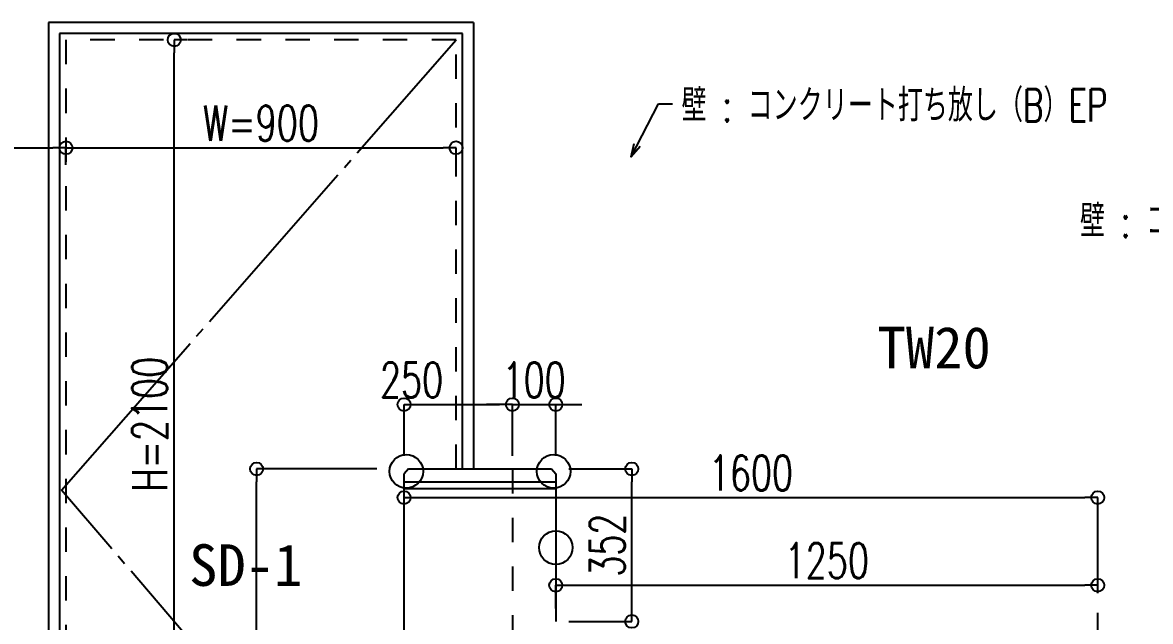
# Model space of a CAD drawing. Extents: x -229451 to 47804, y -161247 to 19812.
# Drawn here: x 26432 to 29034, y 10410 to 11792 of the extents above; entities that cross this region are included whole.
import ezdxf
from ezdxf.enums import TextEntityAlignment as Align

# ---------------------------------------------------------------- set-up
doc = ezdxf.new("R2010")
doc.units = 0
doc.header["$LTSCALE"] = 450
doc.linetypes.add('CENTER2', pattern=[2.3, 2, -0.1, 0.1, -0.1])
doc.linetypes.add('HIDDEN2', pattern=[0.25, 0.125, -0.125])
doc.layers.get('0').update_dxf_attribs({"linetype": 'CONTINUOUS'})
doc.layers.get('DEFPOINTS').update_dxf_attribs({"linetype": 'CONTINUOUS'})
for name, color, linetype in [('E1_文字A', 3, 'CONTINUOUS'), ('E6_面取り記号', 4, 'CONTINUOUS'), ('H寸法', 3, 'CONTINUOUS'), ('IC1_寸法', 3, 'CONTINUOUS'), ('JA2_梁記号', 4, 'CONTINUOUS'), ('JA4_壁記号', 4, 'CONTINUOUS'), ('JJ1_建具', 1, 'CONTINUOUS'), ('JJ2_建具枠', 3, 'CONTINUOUS'), ('KA1_躯体見下線', 113, 'CONTINUOUS'), ('KC_躯体断面見掛線', 133, 'CONTINUOUS')]:
    doc.layers.add(name, color=color, linetype=linetype)
doc.styles.add('toda-A (0.7)', font='romans.shx', dxfattribs={"width": 0.7, "bigfont": 'extfont.shx'})
doc.styles.add('toda-G', font='')
doc.styles.get('toda-G').set_extended_font_data('MS Gothic')
doc.dimstyles.new('toda 1：30', dxfattribs={"dimscale": 30, "dimtxt": 2.7, "dimasz": 1, "dimexe": 0, "dimexo": 1, "dimgap": 0, "dimtad": 0, "dimdec": 3, "dimzin": 12, "dimdsep": 46, "dimtxsty": 'toda-A (0.7)', "dimblk": 'ORIGIN', "dimcen": 2.5, "dimclrd": 256, "dimclre": 256, "dimclrt": 7, "dimadec": 0, "dimazin": 0, "dimtfac": 1, "dimtdec": 3, "dimtix": 1, "dimtmove": 2, "dimatfit": 3, "dimldrblk": 'ORIGIN', "dimfxl": 0, "dimtvp": 0.7, "dimtolj": 1, "dimtzin": 0, "dimarcsym": 0})

# ---------------------------------------------------------------- blocks, each defined once
blk = doc.blocks.new('_Origin')
at = {"color": 0, "linetype": 'ByBlock', "lineweight": -2}
blk.add_line((0, 0), (-1, 0), dxfattribs=at)
blk.add_circle((0, 0), 0.5, dxfattribs=at)
blk = doc.blocks.new('*D184')
at = {"layer": 'DEFPOINTS', "color": 0, "transparency": 16777216}
for p in [(26972.2, 10762.2), (27279.1, 10762.2), (26904.1, 9652.2)]:
    blk.add_point(p, dxfattribs=at)
at = {"layer": 'H寸法', "linetype": 'CENTER2', "lineweight": -2, "transparency": 16777216}
for p, q in [((27249.1, 10762.2), (26972.2, 10762.2)), ((26934.1, 9652.2), (26972.2, 9652.2))]:
    blk.add_line(p, q, dxfattribs=at)
at = {"layer": 'H寸法', "lineweight": -2, "transparency": 16777216}
blk.add_line((26972.2, 9682.2), (26972.2, 10732.2), dxfattribs=at)
at = {"layer": 'H寸法', "lineweight": -2, "transparency": 16777216, "xscale": 30, "yscale": 30, "zscale": 30}
for p, rotation in [((26972.2, 10762.2), 90), ((26972.2, 9652.2), 270)]:
    blk.add_blockref('_Origin', p, dxfattribs=dict(at, rotation=rotation))
at = {"layer": 'H寸法', "color": 7, "transparency": 16777216, "insert": (26915.5, 10207.2), "char_height": 81, "attachment_point": 5, "rotation": 90, "style": 'toda-A (0.7)'}
blk.add_mtext('\\A1;1110', dxfattribs=at)
blk = doc.blocks.new('*D185')
at = {"layer": 'DEFPOINTS', "color": 0, "transparency": 16777216}
for p in [(27562.3, 10910.9), (27312.3, 10762.2), (27562.3, 10762.2)]:
    blk.add_point(p, dxfattribs=at)
at = {"layer": 'H寸法', "linetype": 'CENTER2', "lineweight": -2, "transparency": 16777216}
for p, q in [((27312.3, 10792.2), (27312.3, 10910.9)), ((27562.3, 10792.2), (27562.3, 10910.9))]:
    blk.add_line(p, q, dxfattribs=at)
at = {"layer": 'H寸法', "lineweight": -2, "transparency": 16777216}
blk.add_line((27342.3, 10910.9), (27532.3, 10910.9), dxfattribs=at)
at = {"layer": 'H寸法', "lineweight": -2, "transparency": 16777216, "xscale": 30, "yscale": 30, "zscale": 30, "rotation": 180}
blk.add_blockref('_Origin', (27312.3, 10910.9), dxfattribs=at)
at = {"layer": 'H寸法', "lineweight": -2, "transparency": 16777216, "xscale": 30, "yscale": 30, "zscale": 30}
blk.add_blockref('_Origin', (27562.3, 10910.9), dxfattribs=at)
at = {"layer": 'H寸法', "color": 7, "transparency": 16777216, "insert": (27329.6, 10967.6), "char_height": 81, "attachment_point": 5, "style": 'toda-A (0.7)'}
blk.add_mtext('\\A1;250', dxfattribs=at)
blk = doc.blocks.new('*D191')
at = {"layer": 'DEFPOINTS', "color": 0, "transparency": 16777216}
for p in [(28912.3, 10696.1), (27312.3, 10570.4), (28912.3, 9410.4)]:
    blk.add_point(p, dxfattribs=at)
at = {"layer": 'H寸法', "linetype": 'CENTER2', "lineweight": -2, "transparency": 16777216}
for p, q in [((27312.3, 10600.4), (27312.3, 10696.1)), ((28912.3, 9440.4), (28912.3, 10696.1))]:
    blk.add_line(p, q, dxfattribs=at)
at = {"layer": 'H寸法', "lineweight": -2, "transparency": 16777216}
blk.add_line((27342.3, 10696.1), (28882.3, 10696.1), dxfattribs=at)
at = {"layer": 'H寸法', "lineweight": -2, "transparency": 16777216, "xscale": 30, "yscale": 30, "zscale": 30, "rotation": 180}
blk.add_blockref('_Origin', (27312.3, 10696.1), dxfattribs=at)
at = {"layer": 'H寸法', "lineweight": -2, "transparency": 16777216, "xscale": 30, "yscale": 30, "zscale": 30}
blk.add_blockref('_Origin', (28912.3, 10696.1), dxfattribs=at)
at = {"layer": 'H寸法', "color": 7, "transparency": 16777216, "insert": (28112.3, 10752.8), "char_height": 81, "attachment_point": 5, "style": 'toda-A (0.7)'}
blk.add_mtext('\\A1;1600', dxfattribs=at)
blk = doc.blocks.new('*D193')
at = {"layer": 'DEFPOINTS', "color": 0, "transparency": 16777216}
for p in [(27662.3, 10910.9), (27562.3, 10762.2), (27662.3, 10762.2)]:
    blk.add_point(p, dxfattribs=at)
at = {"layer": 'H寸法', "lineweight": -2, "transparency": 16777216}
for p, q in [((27532.3, 10910.9), (27502.3, 10910.9)), ((27562.3, 10910.9), (27662.3, 10910.9)), ((27692.3, 10910.9), (27722.3, 10910.9))]:
    blk.add_line(p, q, dxfattribs=at)
at = {"layer": 'H寸法', "linetype": 'CENTER2', "lineweight": -2, "transparency": 16777216}
for p, q in [((27562.3, 10792.2), (27562.3, 10910.9)), ((27662.3, 10792.2), (27662.3, 10910.9))]:
    blk.add_line(p, q, dxfattribs=at)
at = {"layer": 'H寸法', "lineweight": -2, "transparency": 16777216, "xscale": 30, "yscale": 30, "zscale": 30}
blk.add_blockref('_Origin', (27562.3, 10910.9), dxfattribs=at)
at = {"layer": 'H寸法', "lineweight": -2, "transparency": 16777216, "xscale": 30, "yscale": 30, "zscale": 30, "rotation": 180}
blk.add_blockref('_Origin', (27662.3, 10910.9), dxfattribs=at)
at = {"layer": 'H寸法', "color": 7, "transparency": 16777216, "insert": (27612.3, 10967.6), "char_height": 81, "attachment_point": 5, "style": 'toda-A (0.7)'}
blk.add_mtext('\\A1;100', dxfattribs=at)
blk = doc.blocks.new('*D194')
at = {"layer": 'DEFPOINTS', "color": 0, "transparency": 16777216}
for p in [(27662.3, 10762.2), (27837.6, 10762.2), (27662.3, 10410.4)]:
    blk.add_point(p, dxfattribs=at)
at = {"layer": 'H寸法', "linetype": 'CENTER2', "lineweight": -2, "transparency": 16777216}
for p, q in [((27692.3, 10762.2), (27837.6, 10762.2)), ((27692.3, 10410.4), (27837.6, 10410.4))]:
    blk.add_line(p, q, dxfattribs=at)
at = {"layer": 'H寸法', "lineweight": -2, "transparency": 16777216}
blk.add_line((27837.6, 10440.4), (27837.6, 10732.2), dxfattribs=at)
at = {"layer": 'H寸法', "lineweight": -2, "transparency": 16777216, "xscale": 30, "yscale": 30, "zscale": 30}
for p, rotation in [((27837.6, 10762.2), 90), ((27837.6, 10410.4), 270)]:
    blk.add_blockref('_Origin', p, dxfattribs=dict(at, rotation=rotation))
at = {"layer": 'H寸法', "color": 7, "transparency": 16777216, "insert": (27780.9, 10586.3), "char_height": 81, "attachment_point": 5, "rotation": 90, "style": 'toda-A (0.7)'}
blk.add_mtext('\\A1;352', dxfattribs=at)
blk = doc.blocks.new('*D222')
at = {"layer": 'DEFPOINTS', "color": 0, "transparency": 16777216}
for p in [(26532.3, 11503.3), (25932.3, 11433.8), (26532.3, 11433.8)]:
    blk.add_point(p, dxfattribs=at)
at = {"layer": 'H寸法', "linetype": 'CENTER2', "lineweight": -2, "transparency": 16777216}
for p, q in [((25932.3, 11463.8), (25932.3, 11503.3)), ((26532.3, 11463.8), (26532.3, 11503.3))]:
    blk.add_line(p, q, dxfattribs=at)
at = {"layer": 'H寸法', "lineweight": -2, "transparency": 16777216}
blk.add_line((25962.3, 11503.3), (26502.3, 11503.3), dxfattribs=at)
at = {"layer": 'H寸法', "lineweight": -2, "transparency": 16777216, "xscale": 30, "yscale": 30, "zscale": 30, "rotation": 180}
blk.add_blockref('_Origin', (25932.3, 11503.3), dxfattribs=at)
at = {"layer": 'H寸法', "lineweight": -2, "transparency": 16777216, "xscale": 30, "yscale": 30, "zscale": 30}
blk.add_blockref('_Origin', (26532.3, 11503.3), dxfattribs=at)
at = {"layer": 'H寸法', "color": 7, "transparency": 16777216, "insert": (26232.3, 11560), "char_height": 81, "attachment_point": 5, "style": 'toda-A (0.7)'}
blk.add_mtext('\\A1;600', dxfattribs=at)
blk = doc.blocks.new('*D223')
at = {"layer": 'DEFPOINTS', "color": 0, "transparency": 16777216}
for p in [(27432.3, 11503.3), (26532.3, 11471.2), (27432.3, 11460.9)]:
    blk.add_point(p, dxfattribs=at)
at = {"layer": 'IC1_寸法', "lineweight": -2, "transparency": 16777216}
for p, q in [((26532.3, 11501.2), (26532.3, 11503.3)), ((26562.3, 11503.3), (27402.3, 11503.3)), ((27432.3, 11490.9), (27432.3, 11503.3))]:
    blk.add_line(p, q, dxfattribs=at)
at = {"layer": 'IC1_寸法', "lineweight": -2, "transparency": 16777216, "xscale": 30, "yscale": 30, "zscale": 30, "rotation": 180}
blk.add_blockref('_Origin', (26532.3, 11503.3), dxfattribs=at)
at = {"layer": 'IC1_寸法', "lineweight": -2, "transparency": 16777216, "xscale": 30, "yscale": 30, "zscale": 30}
blk.add_blockref('_Origin', (27432.3, 11503.3), dxfattribs=at)
at = {"layer": 'IC1_寸法', "color": 7, "transparency": 16777216, "insert": (26982.3, 11560), "char_height": 81, "attachment_point": 5, "style": 'toda-A (0.7)'}
blk.add_mtext('\\A1;W=900', dxfattribs=at)
blk = doc.blocks.new('*D224')
at = {"layer": 'DEFPOINTS', "color": 0, "transparency": 16777216}
for p in [(26782.1, 11752.2), (26782.1, 11752.2), (26782.1, 9652.2)]:
    blk.add_point(p, dxfattribs=at)
at = {"layer": 'IC1_寸法', "lineweight": -2, "transparency": 16777216}
for p, q in [((26812.1, 11752.2), (26782.1, 11752.2)), ((26782.1, 9682.2), (26782.1, 11722.2)), ((26812.1, 9652.2), (26782.1, 9652.2))]:
    blk.add_line(p, q, dxfattribs=at)
at = {"layer": 'IC1_寸法', "lineweight": -2, "transparency": 16777216, "xscale": 30, "yscale": 30, "zscale": 30}
for p, rotation in [((26782.1, 11752.2), 90), ((26782.1, 9652.2), 270)]:
    blk.add_blockref('_Origin', p, dxfattribs=dict(at, rotation=rotation))
at = {"layer": 'IC1_寸法', "color": 7, "transparency": 16777216, "insert": (26725.4, 10865.5), "char_height": 81, "attachment_point": 5, "rotation": 90, "style": 'toda-A (0.7)'}
blk.add_mtext('\\A1;H=2100', dxfattribs=at)
blk = doc.blocks.new('*D248')
at = {"layer": 'DEFPOINTS', "color": 0, "transparency": 16777216}
for p in [(28912.3, 10493.8), (27662.3, 10410.4), (28912.3, 9410.4)]:
    blk.add_point(p, dxfattribs=at)
at = {"layer": 'H寸法', "linetype": 'CENTER2', "lineweight": -2, "transparency": 16777216}
for p, q in [((27662.3, 10440.4), (27662.3, 10493.8)), ((28912.3, 9440.4), (28912.3, 10493.8))]:
    blk.add_line(p, q, dxfattribs=at)
at = {"layer": 'H寸法', "lineweight": -2, "transparency": 16777216}
blk.add_line((27692.3, 10493.8), (28882.3, 10493.8), dxfattribs=at)
at = {"layer": 'H寸法', "lineweight": -2, "transparency": 16777216, "xscale": 30, "yscale": 30, "zscale": 30, "rotation": 180}
blk.add_blockref('_Origin', (27662.3, 10493.8), dxfattribs=at)
at = {"layer": 'H寸法', "lineweight": -2, "transparency": 16777216, "xscale": 30, "yscale": 30, "zscale": 30}
blk.add_blockref('_Origin', (28912.3, 10493.8), dxfattribs=at)
at = {"layer": 'H寸法', "color": 7, "transparency": 16777216, "insert": (28287.3, 10550.5), "char_height": 81, "attachment_point": 5, "style": 'toda-A (0.7)'}
blk.add_mtext('\\A1;1250', dxfattribs=at)

msp = doc.modelspace()

# ---------------------------------------------------------------- linework, layer by layer
at = {"layer": 'E6_面取り記号'}
for centre in [(27317.3574, 10756.6401), (27657.2718, 10756.6401), (27662.3146, 10580.7281)]:
    msp.add_circle(centre, 38.658, dxfattribs=at)
at = {"layer": 'JJ1_建具', "linetype": 'CENTER2', "ltscale": 0.5}
for p, q in [((26522.4146, 10713.1917), (27432.3146, 11752.1917)), ((27312.3146, 9792.1192), (26522.4146, 10713.1917))]:
    msp.add_line(p, q, dxfattribs=at)
at = {"layer": 'JJ2_建具枠'}
for p, q in [((27472.3146, 11792.1917), (26492.3146, 11792.1917)), ((26492.3146, 11792.1917), (26492.3146, 9652.1917)), ((27472.3146, 11792.1917), (27472.3146, 10762.1917)), ((27447.3146, 11767.1917), (26517.3146, 11767.1917)), ((26517.3146, 11767.1917), (26517.3146, 9652.1917)), ((27447.3146, 10762.1917), (27447.3146, 11767.1917))]:
    msp.add_line(p, q, dxfattribs=at)
at = {"layer": 'JJ2_建具枠', "linetype": 'HIDDEN2'}
for p, q in [((26532.3146, 11752.1917), (26532.3146, 9652.1917)), ((27432.3146, 11752.1917), (26532.3146, 11752.1917)), ((27432.3146, 10762.1917), (27432.3146, 11752.1917))]:
    msp.add_line(p, q, dxfattribs=at)
at = {"layer": 'KA1_躯体見下線'}
for p, q in [((27322.4002, 10762.1917), (27312.3146, 10751.0885)), ((27312.3146, 9652.1917), (27312.3146, 10751.0885)), ((27322.4002, 10762.1917), (27652.229, 10762.1917)), ((27652.229, 10762.1917), (27662.3146, 10751.0885)), ((27662.3146, 10751.0885), (27662.3146, 10410.3678)), ((27312.3146, 10732.1917), (27662.3146, 10732.1917)), ((27312.3146, 10717.1917), (27662.3146, 10717.1917))]:
    msp.add_line(p, q, dxfattribs=at)
at = {"layer": 'KC_躯体断面見掛線', "linetype": 'HIDDEN2'}
msp.add_line((27562.3146, 10762.1917), (27562.3146, 9652.1917), dxfattribs=at)

# ---------------------------------------------------------------- texts
at = {"layer": 'E1_文字A', "color": 3, "linetype": 'ByBlock', "style": 'toda-A (0.7)', "width": 0.7}
for p in [(27952.4368, 11563.6918), (28871.3434, 11296.686)]:
    msp.add_text('壁 : コンクリート打ち放し（B）EP', height=75, dxfattribs=at).set_placement(p)
at = {"layer": 'JA2_梁記号', "style": 'toda-G'}
msp.add_text('SD-1', height=96, dxfattribs=at).set_placement((26947.174, 10540.4126), align=Align.MIDDLE_CENTER)
at = {"layer": 'JA4_壁記号', "style": 'toda-G'}
msp.add_text('TW20', height=96, dxfattribs=at).set_placement((28534.982, 11090.3156), align=Align.TOP_CENTER)

# ---------------------------------------------------------------- dimensions: what is measured, and where the dimension line sits
at = {"layer": 'H寸法'}
for base, p1, p2, picture, middle in [((26532.3146, 11503.3014), (25932.3146, 11433.7749), (26532.3146, 11433.7749), '*D222', (26232.3146, 11560.0014)), ((27662.3146, 10910.9268), (27562.3146, 10762.1917), (27662.3146, 10762.1917), '*D193', (27612.3146, 10967.6268)), ((28912.3146, 10696.1278), (27312.3146, 10570.3678), (28912.3146, 9410.3678), '*D191', (28112.3146, 10752.8278)), ((28912.3146, 10493.7629), (27662.3146, 10410.3678), (28912.3146, 9410.3678), '*D248', (28287.3146, 10550.4629))]:
    dim = msp.add_linear_dim(base=base, p1=p1, p2=p2, dimstyle='toda 1：30', override={"dimfxl": 0}, dxfattribs=at)
    dim.commit()
    dim.dimension.update_dxf_attribs({"geometry": picture, "text_midpoint": middle})
dim = msp.add_linear_dim(base=(27562.3146, 10910.9268), p1=(27312.3146, 10762.1917), p2=(27562.3146, 10762.1917), dimstyle='toda 1：30', override={"dimfxl": 0}, dxfattribs=at)
dim.commit()
dim.dimension.update_dxf_attribs({"geometry": '*D185', "text_midpoint": (27329.5514, 10967.6268), "dimtype": 160})
for base, p1, p2, override, picture, middle in [((26972.2271, 10762.1917), (26904.0859, 9652.1917), (27279.0901, 10762.1917), {"dimfxl": 0}, '*D184', (26915.5271, 10207.1917)), ((27837.5541, 10762.1917), (27662.3146, 10410.3678), (27662.3146, 10762.1917), {"dimdec": 0, "dimfxl": 0}, '*D194', (27780.8541, 10586.2797))]:
    dim = msp.add_linear_dim(base=base, p1=p1, p2=p2, angle=90, dimstyle='toda 1：30', override=override, dxfattribs=at)
    dim.commit()
    dim.dimension.update_dxf_attribs({"geometry": picture, "text_midpoint": middle})
at = {"layer": 'IC1_寸法'}
dim = msp.add_linear_dim(base=(26782.1359, 11752.1917), p1=(26782.0505, 9652.1917), p2=(26782.0505, 11752.1917), angle=90, text='H=<>', dimstyle='toda 1：30', dxfattribs=at)
dim.commit()
dim.dimension.update_dxf_attribs({"geometry": '*D224', "text_midpoint": (26725.4359, 10865.5417), "dimtype": 160})
dim = msp.add_linear_dim(base=(27432.3146, 11503.3014), p1=(26532.3146, 11471.2001), p2=(27432.3146, 11460.8535), text='W=<>', dimstyle='toda 1：30', dxfattribs=at)
dim.commit()
dim.dimension.update_dxf_attribs({"geometry": '*D223', "text_midpoint": (26982.3146, 11560.0014)})

# ---------------------------------------------------------------- leaders
at = {"layer": 'E1_文字A', "color": 3, "linetype": 'ByBlock'}
msp.add_leader([(27836.1405, 11482.7219), (27898.9663, 11604.8313), (27931.6293, 11604.8313)], dimstyle='toda 1：30', override={"dimasz": 1, "dimclrd": 256, "dimldrblk": 'Open30'}, dxfattribs=at)

doc.saveas('drawing.dxf')
